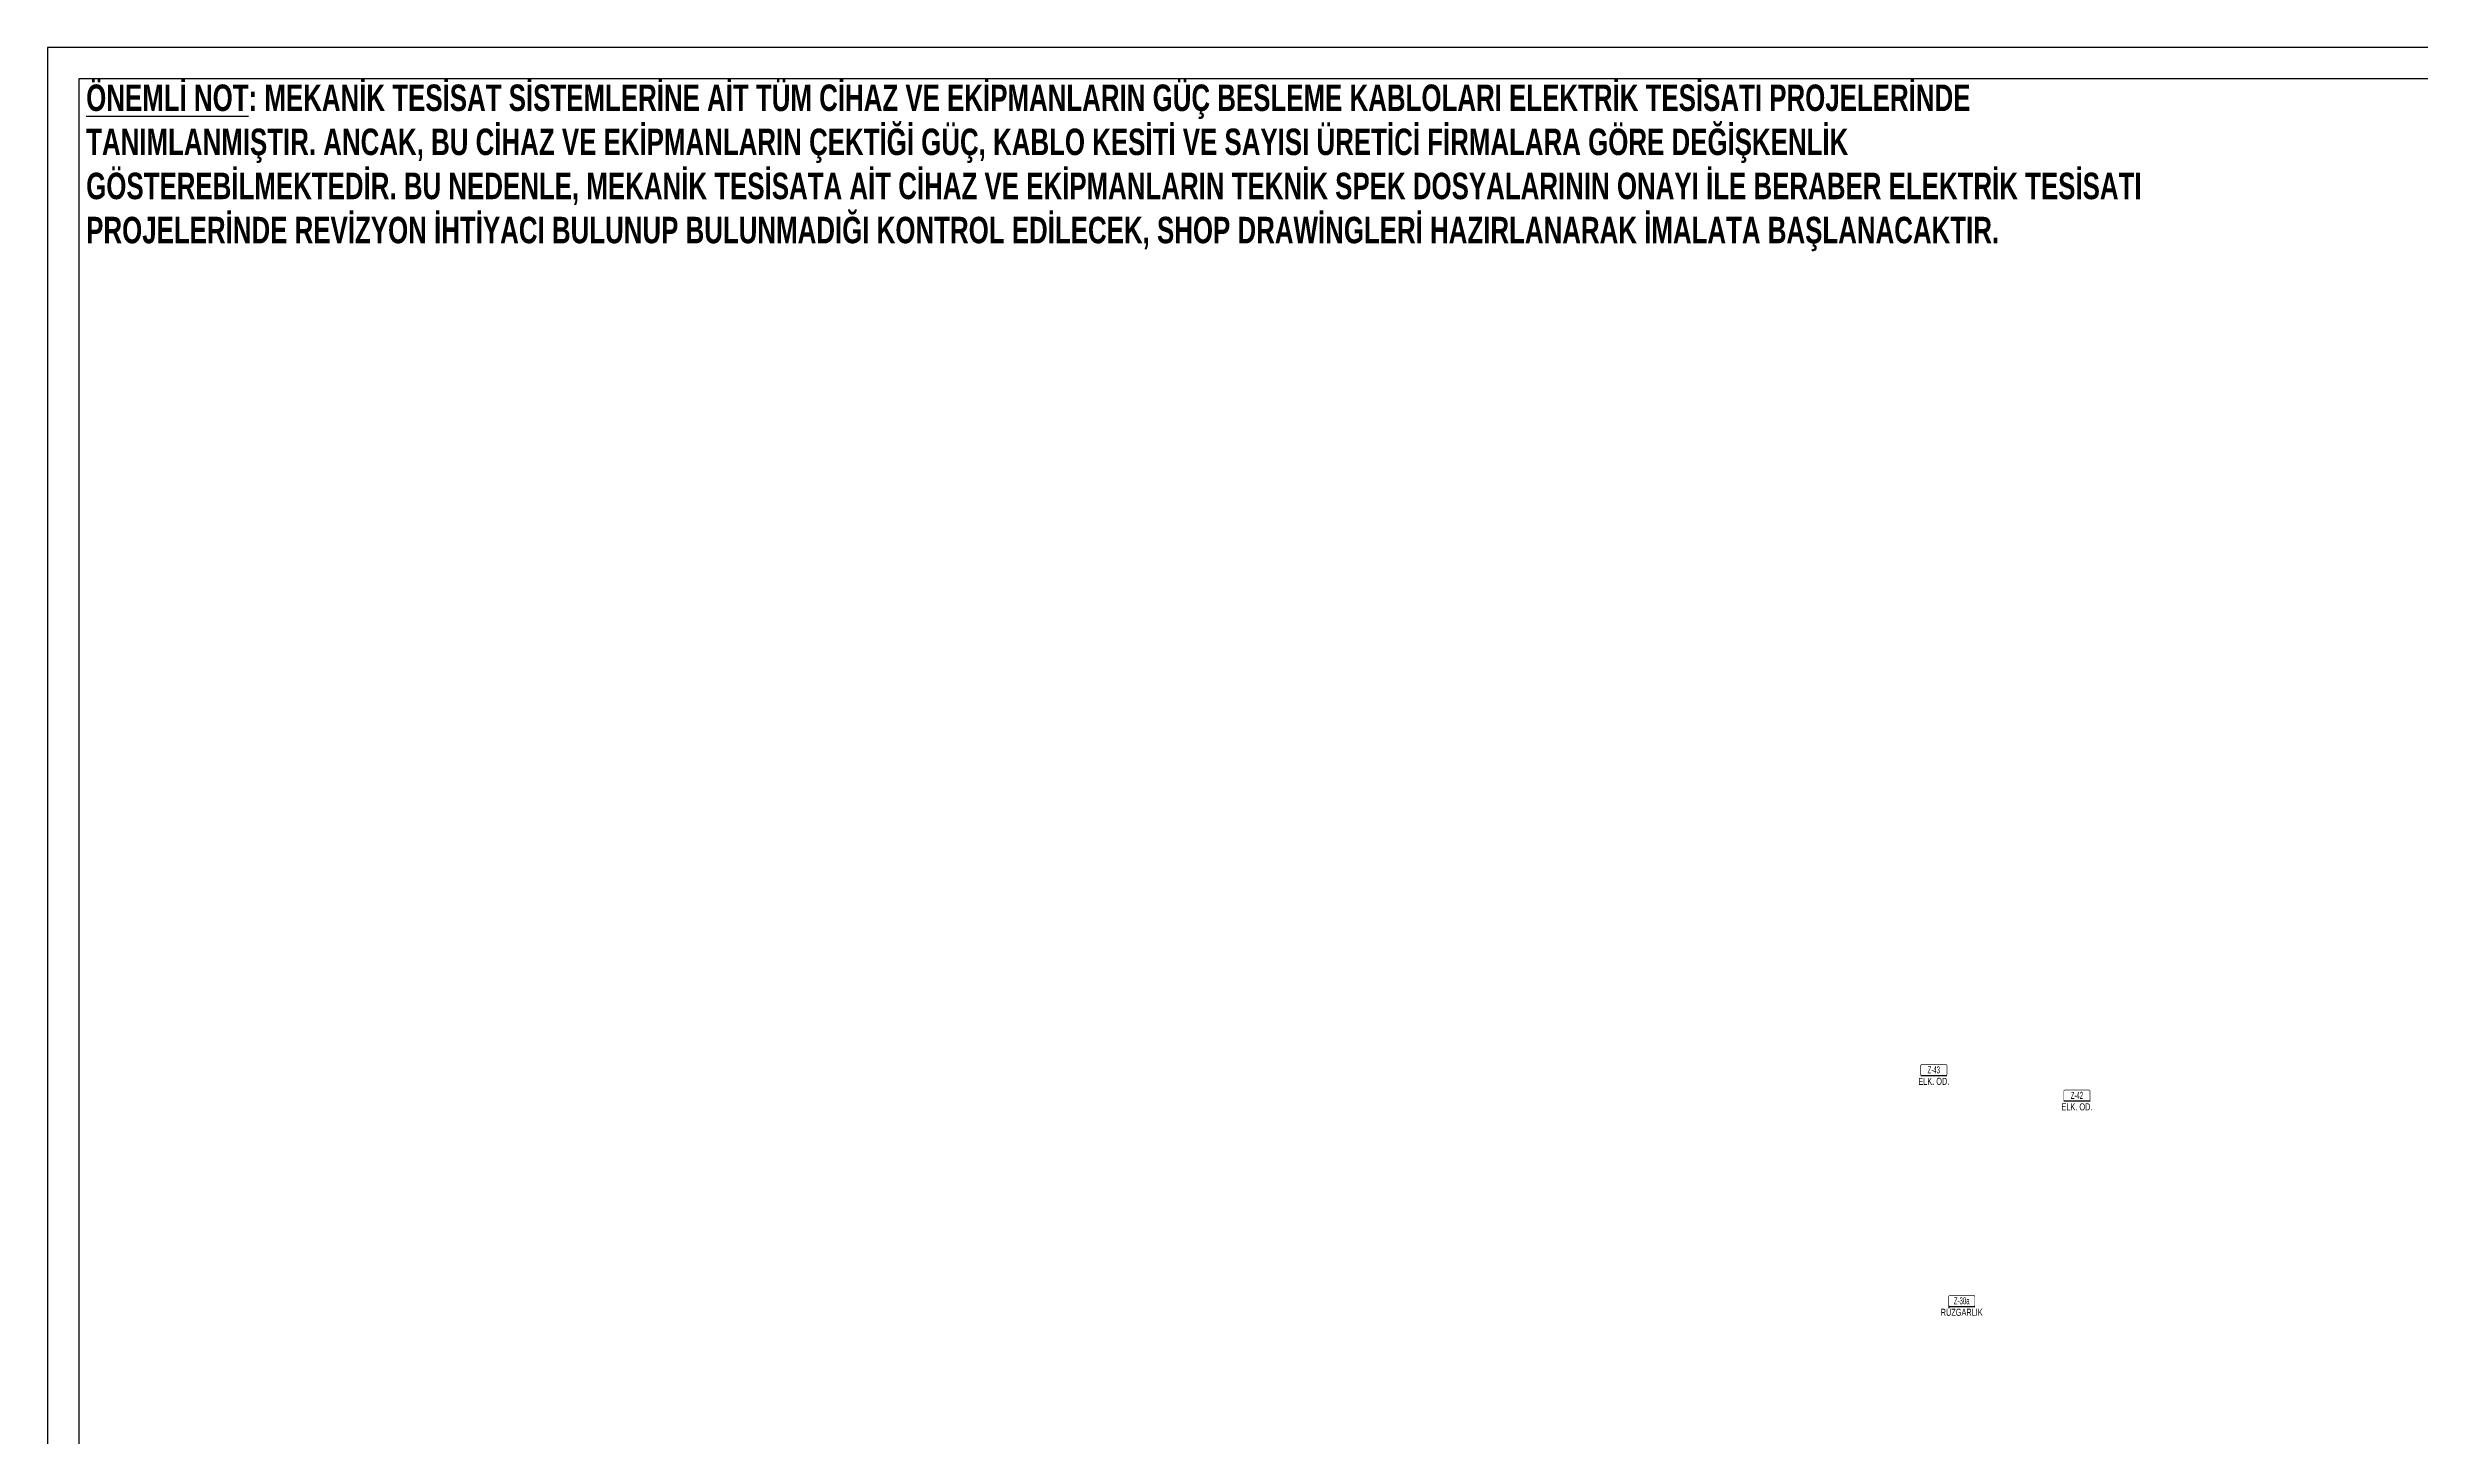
# Model space of a CAD drawing. Header units: centimetres. Extents: x 470464 to 524273, y 49611 to 59074.
# Drawn here: x 470464 to 477998, y 54201 to 58611 of the extents above; entities that cross this region are included whole.
import ezdxf
from ezdxf.enums import TextEntityAlignment as Align

# ---------------------------------------------------------------- set-up
doc = ezdxf.new("R2010")
doc.units = ezdxf.units.CM
doc.header["$MEASUREMENT"] = 0
doc.set_wipeout_variables(frame=1)
for name, color, linetype in [('-M-MAHAL-DEBILER', 7, 'Continuous'), ('-M-MAHAL-ETIKET-NOT', 7, 'Continuous'), ('-M-MAHAL-ETIKET-NOTM', 7, 'Continuous'), ('-M-MAHAL-ETK-', 7, 'Continuous'), ('-M-MAHAL-HAVA-DEGISIM', 7, 'Continuous'), ('-M-MAHAL-NO', 7, 'Continuous'), ('-M-MAHAL-NOM', 7, 'Continuous')]:
    doc.layers.add(name, color=color, linetype=linetype)
doc.layers.add('0-KRCN-Z-ANTET', color=71, linetype='Continuous', lineweight=30)
doc.layers.add('LBT-RADYATÖR ÇAP', color=31, linetype='Continuous', lineweight=30)
doc.styles.add('-M-ISSO-TEXT-TTF', font='ARIALN.TTF')
doc.styles.add('-M-MHLETK-NOT', font='romans.shx', dxfattribs={"width": 0.7})
doc.styles.add('-M-MHLETK-TEXT', font='ARIALN.TTF', dxfattribs={"width": 0.7})
doc.styles.add('C 100', font='romans.shx', dxfattribs={"width": 0.7, "height": 17.5})

# ---------------------------------------------------------------- blocks, each defined once
blk = doc.blocks.new('M-MHLETK-YNG')
at = {"layer": '-M-MAHAL-ETIKET-NOTM', "color": 3, "style": '-M-ISSO-TEXT-TTF', "width": 0.8, "flags": 8}
blk.add_attdef('MAH-ADI2', text='', height=1.11, dxfattribs=at).set_placement((0, -2.55), align=Align.MIDDLE_CENTER)
blk.add_wipeout([(-2.08, 1.74), (2.08, 1.74), (2.08, 0), (-2.08, 0)]).dxf.layer = '-M-MAHAL-ETK-'
at = {"layer": '-M-MAHAL-ETK-', "color": 0}
for p, q in [((-2.08, 0), (2.08, 0)), ((-1.16, 0), (-1.16, 0))]:
    blk.add_line(p, q, dxfattribs=at)
blk.add_lwpolyline([(-1.88, 1.74, 0.1, 0.1, 0), (1.88, 1.74, 0.1, 0.1, -0.414214), (2.08, 1.54, 0.1, 0.1, 0), (2.08, 0.2, 0.1, 0.1, -0.414214), (1.88, 0, 0.1, 0.1, 0), (-1.88, 0, 0.1, 0.1, -0.414214), (-2.08, 0.2, 0.1, 0.1, 0), (-2.08, 1.54, 0.1, 0.1, -0.414214)], format="xyseb", close=True, dxfattribs=at)
at = {"layer": '-M-MAHAL-DEBILER', "color": 4, "style": '-M-MHLETK-NOT', "width": 0.5, "flags": 8}
blk.add_attdef('DEBIS', text='', height=0.4, dxfattribs=at).set_placement((-2.17, 2.15), align=Align.MIDDLE_CENTER)
at = {"layer": '-M-MAHAL-DEBILER', "color": 191, "style": '-M-MHLETK-NOT', "width": 0.5, "flags": 8}
blk.add_attdef('DEBIR', text='', height=0.4, dxfattribs=at).set_placement((-1.61, 2.15), align=Align.MIDDLE_CENTER)
at = {"layer": '-M-MAHAL-DEBILER', "color": 31, "style": '-M-MHLETK-NOT', "width": 0.5, "flags": 8}
blk.add_attdef('DEBIF', text='', height=0.4, dxfattribs=at).set_placement((1.59, 2.15), align=Align.MIDDLE_CENTER)
at = {"layer": '-M-MAHAL-DEBILER', "color": 1, "style": '-M-MHLETK-NOT', "width": 0.5, "flags": 8}
blk.add_attdef('DEBIE', text='', height=0.4, dxfattribs=at).set_placement((2.32, 2.15), align=Align.MIDDLE_CENTER)
at = {"layer": '-M-MAHAL-ETIKET-NOT', "color": 3}
for tag, height, style, width, flags, p in [('KIS', 0.04, '-M-MHLETK-NOT', 0.5, 9, (-2.59, 1.62)), ('ALAN', 0.04, '-M-MHLETK-NOT', 0.5, 9, (-2.58, 1.56)), ('RH', 0.04, '-M-MHLETK-NOT', 0.5, 9, (-2.39, 1.62)), ('YUKSEKLIK', 0.04, '-M-MHLETK-NOT', 0.5, 9, (-2.32, 1.56)), ('YAZ', 0.04, '-M-MHLETK-NOT', 0.5, 9, (-2.18, 1.62)), ('MAH-ADI', 1.11, '-M-ISSO-TEXT-TTF', 0.8, 8, (0, -0.93))]:
    blk.add_attdef(tag, text='', height=height, dxfattribs=dict(at, style=style, width=width, flags=flags)).set_placement(p, align=Align.MIDDLE_CENTER)
at = {"layer": '-M-MAHAL-ETIKET-NOT', "color": 3, "style": '-M-MHLETK-NOT', "width": 0.5, "flags": 9}
for tag, p, height in [('HL', (-2.62, 1.49), 0.0286), ('KLKTR', (-2.62, 1.42), 0.04), ('RDY-BOY1', (-2.61, 1.37), 0.0286), ('RDY-BOY2', (-2.61, 1.32), 0.0286), ('RDY-BOY3', (-2.61, 1.27), 0.0286), ('RDY-BOY4', (-2.61, 1.22), 0.0286), ('KON-BOY1', (-2.61, 1.14), 0.0286), ('KON-BOY2', (-2.61, 1.09), 0.0286), ('KON-BOY3', (-2.61, 1.04), 0.0286), ('FCU-TIP1', (-2.61, 0.96), 0.0286), ('FCU-TIP2', (-2.61, 0.91), 0.0286), ('FCU-TIP3', (-2.61, 0.86), 0.0286), ('VRV-TIP1', (-2.61, 0.76), 0.0286), ('VRV-TIP2', (-2.61, 0.71), 0.0286), ('HLA', (-2.52, 1.49), 0.0286), ('FCU-ADET1', (-2.52, 0.96), 0.0286), ('FCU-ADET2', (-2.52, 0.91), 0.0286), ('FCU-ADET3', (-2.52, 0.86), 0.0286), ('VRV-ADET1', (-2.52, 0.76), 0.0286), ('VRV-ADET2', (-2.52, 0.71), 0.0286), ('RDY-TIP1', (-2.5, 1.37), 0.0286), ('RDY-TIP2', (-2.5, 1.32), 0.0286), ('RDY-TIP3', (-2.5, 1.27), 0.0286), ('RDY-TIP4', (-2.5, 1.22), 0.0286), ('KON-TIP1', (-2.5, 1.14), 0.0286), ('KON-TIP2', (-2.5, 1.09), 0.0286), ('KON-TIP3', (-2.5, 1.04), 0.0286), ('FCU-KAP1', (-2.4, 0.96), 0.0286), ('FCU-KAP2', (-2.4, 0.91), 0.0286), ('FCU-KAP3', (-2.4, 0.86), 0.0286), ('VRV-KAP1', (-2.4, 0.76), 0.0286), ('VRV-KAP2', (-2.4, 0.71), 0.0286), ('RDY-ADET1', (-2.39, 1.37), 0.0286), ('RDY-ADET2', (-2.39, 1.32), 0.0286), ('RDY-ADET3', (-2.39, 1.27), 0.0286), ('RDY-ADET4', (-2.39, 1.22), 0.0286), ('KON-ADET1', (-2.39, 1.14), 0.0286), ('KON-ADET2', (-2.39, 1.09), 0.0286), ('KON-ADET3', (-2.39, 1.04), 0.0286), ('FCU-DUY1', (-2.27, 0.96), 0.0286), ('FCU-DUY2', (-2.27, 0.91), 0.0286), ('FCU-DUY3', (-2.27, 0.86), 0.0286), ('VRV-DUY1', (-2.27, 0.76), 0.0286), ('VRV-DUY2', (-2.27, 0.71), 0.0286), ('RDY-ISI1', (-2.27, 1.37), 0.0286), ('RDY-ISI2', (-2.27, 1.32), 0.0286), ('RDY-ISI3', (-2.27, 1.27), 0.0286), ('RDY-ISI4', (-2.27, 1.22), 0.0286), ('KON-ISI1', (-2.27, 1.14), 0.0286), ('KON-ISI2', (-2.27, 1.09), 0.0286), ('KON-ISI3', (-2.27, 1.04), 0.0286), ('SHG', (-2.23, 1.49), 0.0286), ('AHU', (-2.23, 1.44), 0.0286), ('FCU-SOG1', (-2.15, 0.96), 0.0286), ('FCU-SOG2', (-2.15, 0.91), 0.0286), ('FCU-SOG3', (-2.15, 0.86), 0.0286), ('VRV-SOG1', (-2.15, 0.76), 0.0286), ('VRV-SOG2', (-2.15, 0.71), 0.0286), ('LHG', (-2.13, 1.49), 0.0286), ('RDY-BNP1', (-2.1, 1.37), 0.0286), ('RDY-BNP2', (-2.1, 1.32), 0.0286), ('RDY-BNP3', (-2.1, 1.27), 0.0286), ('RDY-BNP4', (-2.1, 1.22), 0.0286), ('KON-BNP1', (-2.1, 1.14), 0.0286), ('KON-BNP2', (-2.1, 1.09), 0.0286), ('KON-BNP3', (-2.1, 1.04), 0.0286), ('HG', (-2.04, 1.49), 0.0286), ('FCU-ISI1', (-2.04, 0.96), 0.0286), ('FCU-ISI2', (-2.04, 0.91), 0.0286), ('FCU-ISI3', (-2.04, 0.86), 0.0286), ('VRV-ISI1', (-2.04, 0.76), 0.0286), ('VRV-ISI2', (-2.04, 0.71), 0.0286), ('HGA', (-1.96, 1.49), 0.0286), ('EF', (-1.96, 1.44), 0.0286), ('RDY-BNK1', (-1.96, 1.37), 0.0286), ('RDY-BNK2', (-1.96, 1.32), 0.0286), ('RDY-BNK3', (-1.96, 1.27), 0.0286), ('RDY-BNK4', (-1.96, 1.22), 0.0286), ('KON-BNK1', (-1.96, 1.14), 0.0286), ('KON-BNK2', (-1.96, 1.09), 0.0286), ('KON-BNK3', (-1.96, 1.04), 0.0286), ('FCU-DEBI1', (-1.95, 0.96), 0.0286), ('FCU-DEBI2', (-1.95, 0.91), 0.0286), ('FCU-DEBI3', (-1.95, 0.86), 0.0286), ('VRV-DEBI1', (-1.95, 0.76), 0.0286), ('VRV-DEBI2', (-1.95, 0.71), 0.0286), ('FCU-BNP1', (-1.83, 0.96), 0.0286), ('FCU-BNP2', (-1.83, 0.91), 0.0286), ('FCU-BNP3', (-1.83, 0.86), 0.0286), ('VRV-BNP1', (-1.83, 0.76), 0.0286), ('VRV-BNP2', (-1.83, 0.71), 0.0286), ('FCU-BNK1', (-1.61, 0.96), 0.0286), ('FCU-BNK2', (-1.61, 0.91), 0.0286), ('FCU-BNK3', (-1.61, 0.86), 0.0286), ('VRV-BNK1', (-1.61, 0.76), 0.0286), ('VRV-BNK2', (-1.61, 0.71), 0.0286)]:
    blk.add_attdef(tag, p, '', height=height, dxfattribs=at)
at = {"layer": '-M-MAHAL-HAVA-DEGISIM', "style": '-M-MHLETK-NOT', "width": 0.5, "flags": 8}
for tag, p in [('HAVADEG', (0, 3.61)), ('HAVA', (0, 2.4))]:
    blk.add_attdef(tag, text='', height=0.6, dxfattribs=at).set_placement(p, align=Align.MIDDLE_CENTER)
at = {"layer": '-M-MAHAL-NO', "color": 7, "style": '-M-MHLETK-TEXT', "width": 0.6, "flags": 8}
blk.add_attdef('MAH-NO', text='', height=1.11, dxfattribs=at).set_placement((0, 0.89), align=Align.MIDDLE_CENTER)
at = {"layer": '-M-MAHAL-NOM', "color": 7, "style": '-M-MHLETK-TEXT', "width": 0.6, "flags": 8}
blk.add_attdef('MAH-NOM', text='', height=1.11, dxfattribs=at).set_placement((0, 0.89), align=Align.MIDDLE_CENTER)

msp = doc.modelspace()

# ---------------------------------------------------------------- linework, layer by layer
at = {"layer": '0-KRCN-Z-ANTET'}
for points in [[(470464.07, 49611.26), (524273.1, 49611.26), (524273.1, 58611.26), (470464.07, 58611.26)], [(470564.07, 49711.26), (502064.07, 49711.26), (502064.07, 58511.26), (470564.07, 58511.26)]]:
    msp.add_lwpolyline(points, close=True, dxfattribs=at)

# ---------------------------------------------------------------- texts
at = {"layer": 'LBT-RADYATÖR ÇAP', "color": 7, "insert": (470586.95, 58493.57), "char_height": 84, "attachment_point": 1, "style": 'C 100'}
msp.add_mtext_dynamic_manual_height_columns('{\\fArial|b1|i0|c162|p34;\\L\\C1;ÖNEMLİ NOT\\l:\\C0; MEKANİK TESİSAT SİSTEMLERİNE AİT TÜM CİHAZ VE EKİPMANLARIN GÜÇ BESLEME KABLOLARI ELEKTRİK TESİSATI PROJELERİNDE TANIMLANMIŞTIR. ANCAK, BU CİHAZ VE EKİPMANLARIN ÇEKTİĞİ GÜÇ, KABLO KESİTİ VE SAYISI ÜRETİCİ FİRMALARA GÖRE DEĞİŞKENLİK GÖSTEREBİLMEKTEDİR. BU NEDENLE, MEKANİK TESİSATA AİT CİHAZ VE EKİPMANLARIN TEKNİK SPEK DOSYALARININ ONAYI İLE BERABER ELEKTRİK TESİSATI PROJELERİNDE REVİZYON İHTİYACI BULUNUP BULUNMADIĞI KONTROL EDİLECEK, SHOP DRAWİNGLERİ HAZIRLANARAK İMALATA BAŞLANACAKTIR.}', width=6519.6325, gutter_width=11812.5, heights=[0], dxfattribs=at)

# ---------------------------------------------------------------- next in the draw order: block references
at = {"layer": '-M-MAHAL-ETK-', "xscale": 20, "yscale": 20, "zscale": 20}
for p, values in [((476452.69, 55347.05), {'MAH-NO': 'Z-43', 'MAH-ADI': 'ELK. OD.'}), ((476907.17, 55266.03), {'MAH-NO': 'Z-42', 'MAH-ADI': 'ELK. OD.'}), ((476541.37, 54613.81), {'MAH-NO': 'Z-30a', 'MAH-ADI': 'RÜZGARLIK'})]:
    msp.add_blockref('M-MHLETK-YNG', p, dxfattribs=at).add_auto_attribs(values)

doc.saveas('drawing.dxf')
